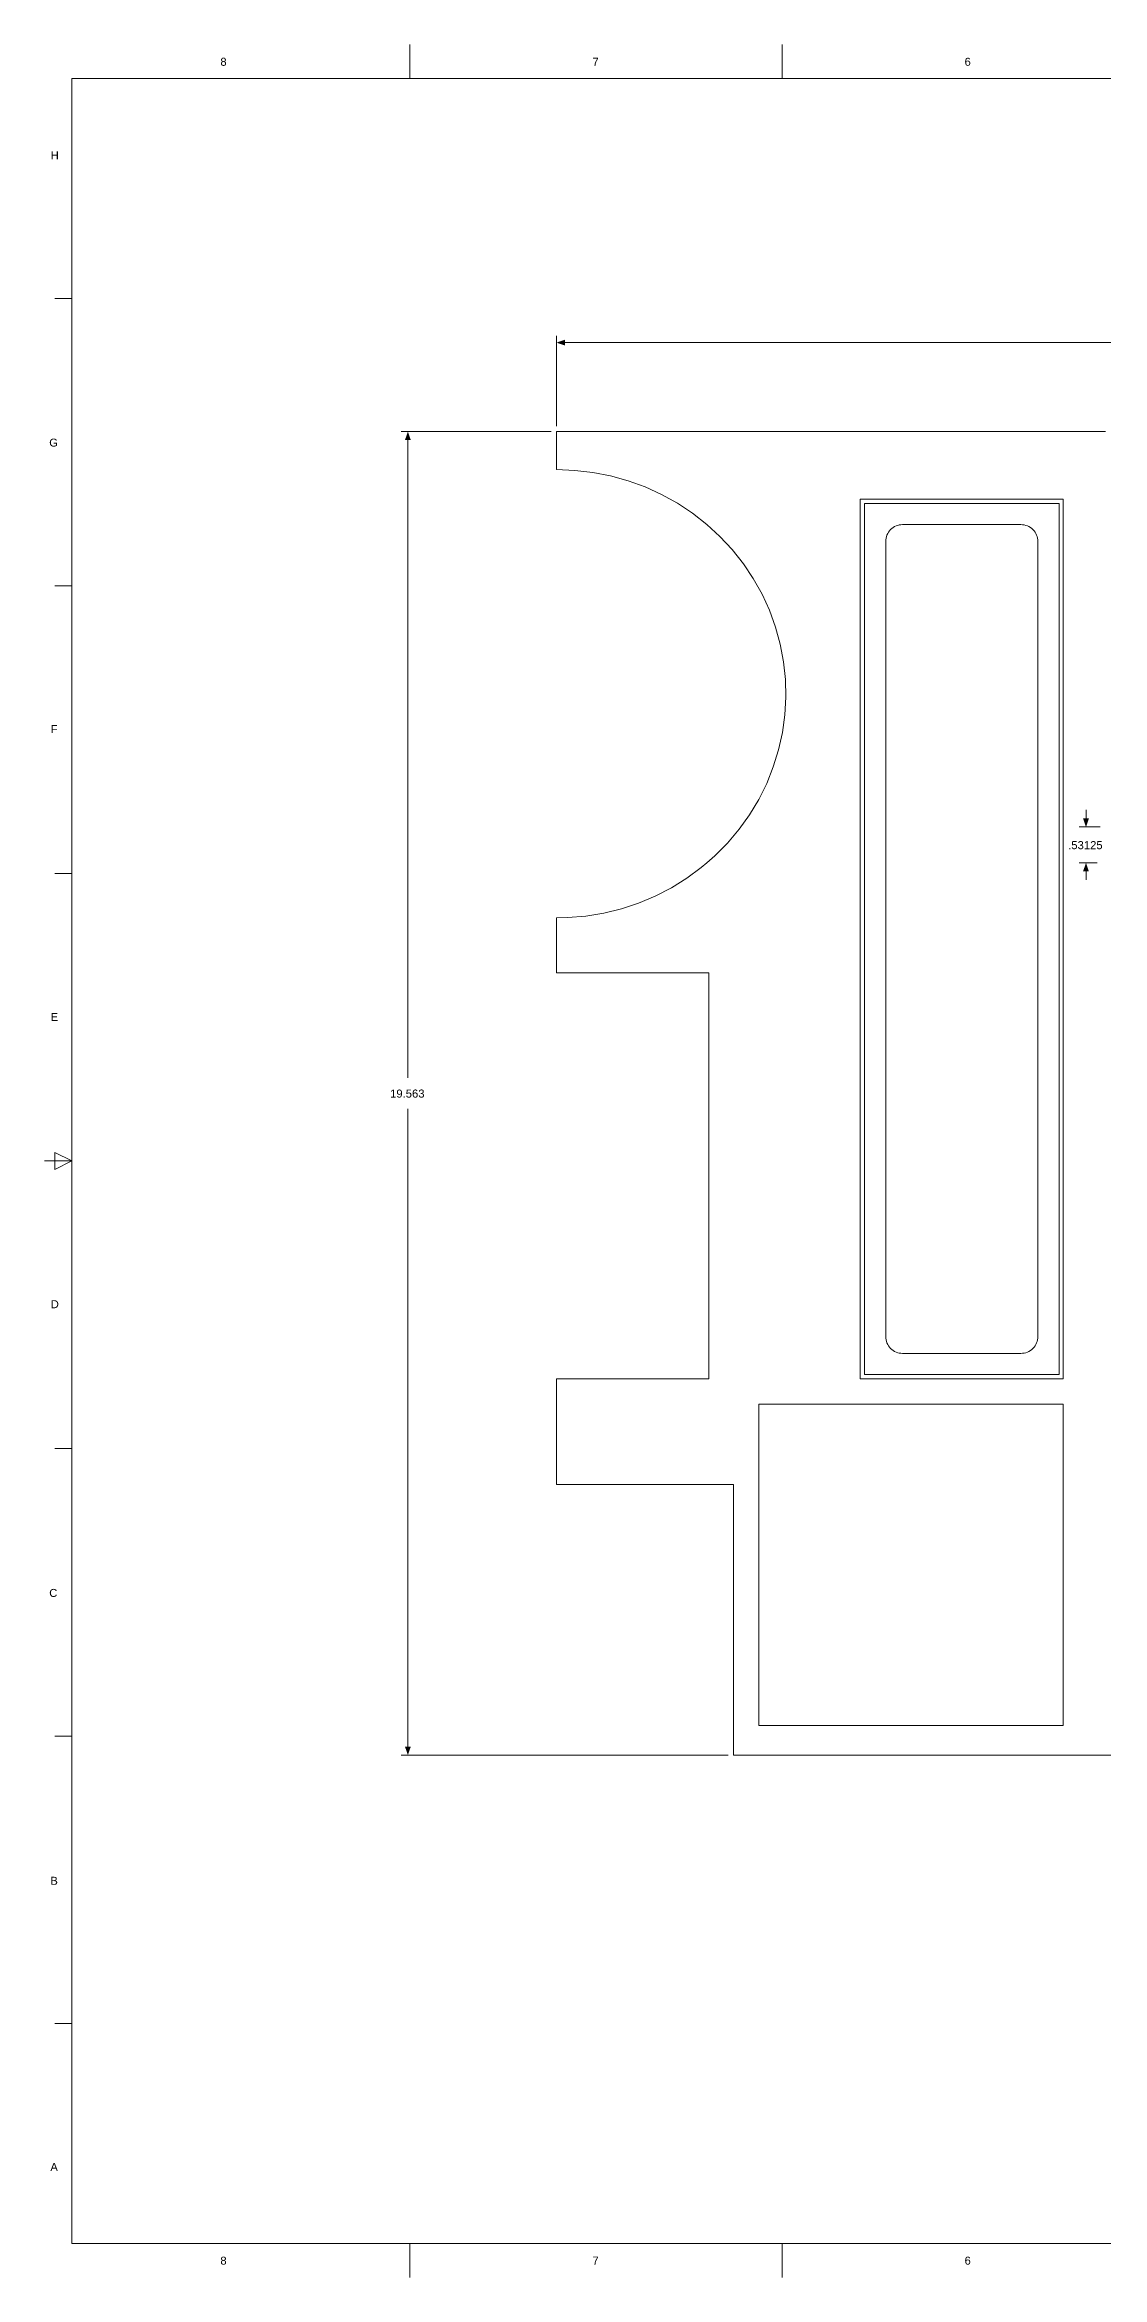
# Model space of a CAD drawing. Header units: millimetres. Extents: x 2076.8 to 2173.2, y 809.3 to 842.3.
# Drawn here: x 2076.75 to 2092.39, y 809.26 to 842.26 of the extents above; entities that cross this region are included whole.
import ezdxf

# ---------------------------------------------------------------- set-up
doc = ezdxf.new("R2010")
doc.units = ezdxf.units.MM
for name, color, linetype in [('PDF_Geometry', 7, 'Continuous'), ('PDF_Solid Fills', 5, 'Continuous'), ('PDF_Text', 7, 'Continuous')]:
    doc.layers.add(name, color=color, linetype=linetype)
doc.styles.add('PDF Arial', font='arial.ttf')

msp = doc.modelspace()

# ---------------------------------------------------------------- linework, layer by layer
at = {"layer": 'PDF_Geometry', "lineweight": 0}
for points in [[(2082.153, 842.258), (2082.153, 841.758)], [(2087.653, 842.258), (2087.653, 841.758)], [(2077.153, 838.508), (2076.903, 838.508)], [(2092.435, 836.539), (2092.1, 836.539), (2084.32, 836.539), (2084.32, 836.039), (2084.32, 835.977), (2084.588, 835.966), (2084.855, 835.935), (2085.119, 835.883), (2085.377, 835.811), (2085.629, 835.72), (2085.873, 835.609), (2086.107, 835.479), (2086.329, 835.332), (2086.539, 835.168), (2086.735, 834.988), (2086.916, 834.794), (2087.081, 834.586), (2087.228, 834.367), (2087.357, 834.136), (2087.466, 833.897), (2087.556, 833.649), (2087.626, 833.395), (2087.675, 833.137), (2087.703, 832.876), (2087.709, 832.613), (2087.695, 832.351), (2087.659, 832.091), (2087.602, 831.834), (2087.524, 831.583), (2087.426, 831.338), (2087.309, 831.102), (2087.173, 830.875), (2087.019, 830.66), (2086.848, 830.457), (2086.661, 830.269), (2086.54, 830.164), (2086.459, 830.095), (2086.244, 829.937), (2086.017, 829.797), (2085.779, 829.674), (2085.532, 829.571), (2085.278, 829.487), (2085.017, 829.423), (2084.752, 829.379), (2084.484, 829.356), (2084.32, 829.352), (2084.32, 828.539), (2086.57, 828.539), (2086.57, 827.164), (2086.57, 822.539), (2084.32, 822.539), (2084.32, 822.352), (2084.32, 820.977), (2086.935, 820.977), (2086.935, 820.664), (2086.935, 816.977), (2092.1, 816.977), (2093.122, 816.977)], [(2077.153, 834.258), (2076.903, 834.258)], [(2077.153, 830.008), (2076.903, 830.008)], [(2077.153, 825.758), (2076.903, 825.633), (2076.903, 825.883), (2077.153, 825.758), (2076.753, 825.758)], [(2076.903, 821.508), (2077.153, 821.508)], [(2076.903, 817.258), (2077.153, 817.258)], [(2076.903, 813.008), (2077.153, 813.008)], [(2082.153, 809.258), (2082.153, 809.758)], [(2087.653, 809.258), (2087.653, 809.758)]]:
    msp.add_lwpolyline(points, dxfattribs=at)
for points in [[(2077.153, 841.758), (2077.153, 809.758), (2120.153, 809.758), (2120.153, 841.758)], [(2091.81, 822.539), (2088.81, 822.539), (2088.81, 827.164), (2088.81, 830.164), (2088.81, 835.539), (2091.81, 835.539), (2091.81, 830.164), (2091.81, 827.164)], [(2091.747, 835.477), (2088.872, 835.477), (2088.872, 822.602), (2091.747, 822.602)], [(2091.81, 817.414), (2087.31, 817.414), (2087.31, 820.664), (2087.31, 822.164), (2091.81, 822.164), (2091.81, 820.664)]]:
    msp.add_lwpolyline(points, close=True, dxfattribs=at)
at = {"layer": 'PDF_Geometry', "color": 5, "lineweight": 0}
for points in [[(2084.32, 837.952), (2084.32, 836.618)], [(2084.446, 837.854), (2098.119, 837.854)], [(2082.024, 836.539), (2084.241, 836.539)], [(2082.122, 836.413), (2082.122, 826.987)], [(2092.146, 830.821), (2092.146, 830.947)], [(2092.047, 830.695), (2092.356, 830.695)], [(2092.047, 830.164), (2092.312, 830.164)], [(2092.146, 830.038), (2092.146, 829.912)], [(2082.122, 817.103), (2082.122, 826.529)], [(2082.024, 816.977), (2086.856, 816.977)]]:
    msp.add_lwpolyline(points, dxfattribs=at)
at = {"layer": 'PDF_Geometry', "lineweight": 0}
msp.add_lwpolyline([(2089.435, 822.914, -0.414222), (2089.185, 823.164), (2089.185, 834.914, -0.414222), (2089.435, 835.164), (2091.185, 835.164, -0.414222), (2091.435, 834.914), (2091.435, 823.164, -0.414222), (2091.185, 822.914)], format="xyb", close=True, dxfattribs=at)
at = {"layer": 'PDF_Solid Fills', "transparency": 33554559}
for points in [[(2084.32, 837.854), (2084.446, 837.81), (2084.446, 837.897)], [(2082.122, 836.539), (2082.079, 836.413), (2082.166, 836.413)], [(2092.146, 830.695), (2092.189, 830.821), (2092.102, 830.821)], [(2092.146, 830.164), (2092.102, 830.038), (2092.189, 830.038)], [(2082.122, 816.977), (2082.166, 817.103), (2082.079, 817.103)]]:
    msp.add_solid(points, dxfattribs=at)

# ---------------------------------------------------------------- texts
at = {"layer": 'PDF_Text', "char_height": 0.118, "attachment_point": 7, "style": 'PDF Arial'}
for s, insert in [('8', (2079.351, 841.944)), ('7', (2084.851, 841.946)), ('6', (2090.351, 841.944)), ('H', (2076.843, 840.562)), ('G', (2076.821, 836.315)), ('F', (2076.843, 832.083)), ('E', (2076.843, 827.827)), ('D', (2076.844, 823.582)), ('C', (2076.821, 819.313)), ('B', (2076.838, 815.06)), ('A', (2076.838, 810.83)), ('8', (2079.351, 809.444)), ('7', (2084.851, 809.446)), ('6', (2090.351, 809.444))]:
    msp.add_mtext(s, dxfattribs=dict(at, insert=insert))
at = {"layer": 'PDF_Text', "color": 5, "char_height": 0.1193, "attachment_point": 7, "style": 'PDF Arial'}
for s, insert in [('.53125', (2091.882, 830.365)), ('19.563', (2081.859, 826.693))]:
    msp.add_mtext(s, dxfattribs=dict(at, insert=insert))

doc.saveas('drawing.dxf')
